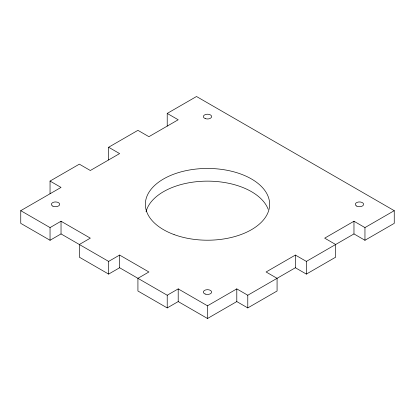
<?xml version="1.0" encoding="UTF-8"?>
<svg xmlns="http://www.w3.org/2000/svg" width="415" height="415" viewBox="0 0 415 415"><rect width="100%" height="100%" fill="white"/><g stroke="black" fill="none" stroke-linecap="round" stroke-linejoin="round"><path stroke-width="0.62" d="M50.044 193.758L50.044 181.075L79.338 164.158L90.325 170.503L119.619 153.591L108.631 147.247L108.631 159.931M108.631 147.247L137.925 130.336L148.912 136.675L178.206 119.764L167.219 113.425L167.219 126.108M167.219 113.425L196.513 96.508L394.25 210.67L394.25 223.358L364.956 240.269L353.969 233.925L306.369 261.409L295.381 255.069L266.088 271.981L277.075 278.32L277.075 291.008L247.781 307.92L236.794 301.575L207.5 318.492L178.206 301.575L167.219 307.92L137.925 291.008L137.925 278.32L148.912 271.981L119.619 255.069L108.631 261.409L61.031 233.925L50.044 240.269L20.75 223.358L20.75 210.67L61.031 187.414L50.044 181.075M20.75 210.67L50.044 227.586L61.031 221.242L90.325 238.153L79.338 244.497L79.338 257.181L108.631 274.092L119.619 267.753L167.219 295.236L178.206 288.892L207.5 305.803L236.794 288.892L247.781 295.236L295.381 267.753L306.369 274.092L335.662 257.181L335.662 244.497L324.675 238.153L353.969 221.242L364.956 227.586L394.25 210.67M364.956 227.586L364.956 240.269M353.969 221.242L353.969 233.925M306.369 261.409L306.369 274.092M295.381 255.069L295.381 267.753M247.781 295.236L247.781 307.92M236.794 288.892L236.794 301.575M207.5 305.803L207.5 318.492M178.206 288.892L178.206 301.575M167.219 295.236L167.219 307.92M119.619 255.069L119.619 267.753M108.631 261.409L108.631 274.092M61.031 221.242L61.031 233.925M50.044 227.586L50.044 240.269M146.044 211.697A62.141 35.877 0 0 1 205.363 181.158A62.141 35.877 0 0 1 268.178 209.269M205.155 294.038A4.145 2.391 0 0 0 211.629 292.253A4.145 2.391 0 0 0 205.716 289.903A4.145 2.391 0 0 0 205.155 294.038M52.871 206.162A4.145 2.391 0 0 0 59.615 204.745A4.145 2.391 0 0 0 54.121 202.079A4.145 2.391 0 0 0 52.871 206.162M205.43 118.664A4.145 2.391 0 0 0 211.645 116.594A4.145 2.391 0 0 0 205.43 114.524A4.145 2.391 0 0 0 205.43 118.664M356.532 206.022A4.145 2.391 0 0 0 363.467 204.948A4.145 2.391 0 0 0 358.389 202.017A4.145 2.391 0 0 0 356.532 206.022M174.082 234.579A62.141 35.877 0 0 0 269.584 205.913A62.141 35.877 0 0 0 178.834 172.495A62.141 35.877 0 0 0 174.082 234.579"/></g></svg>
